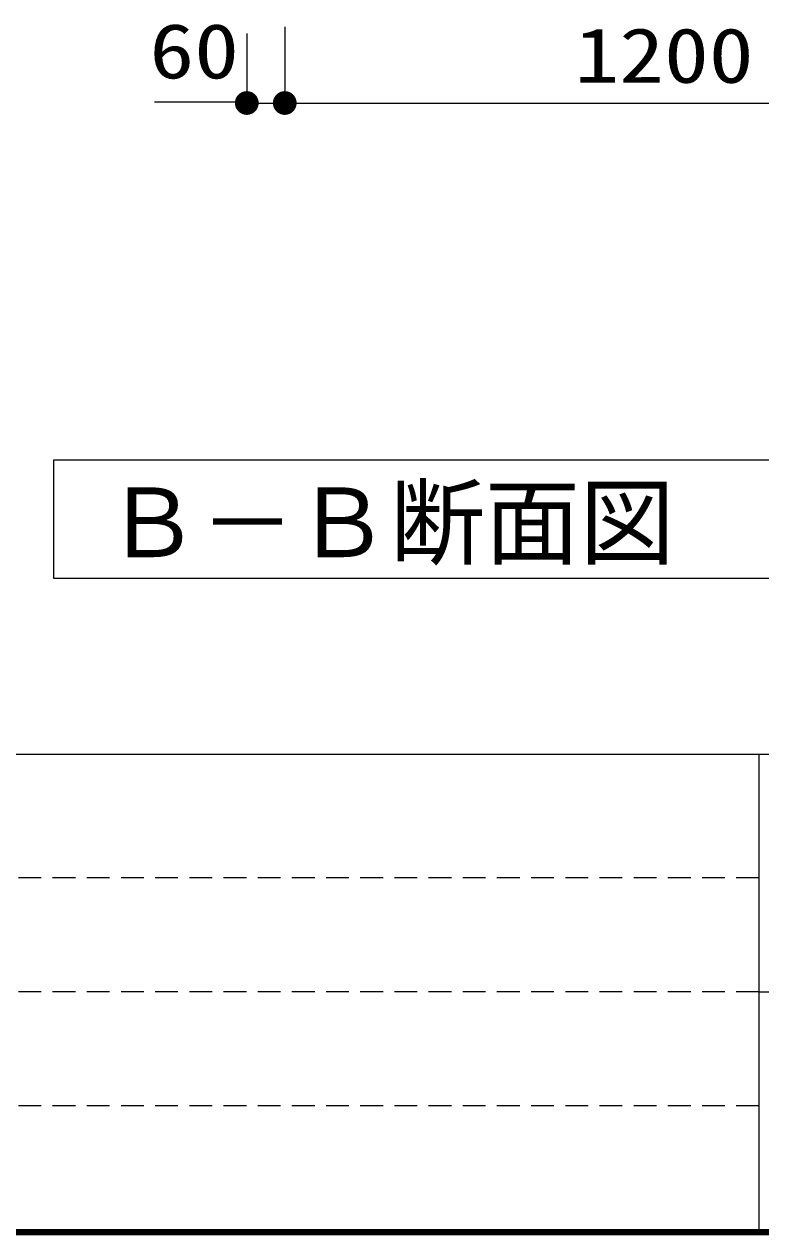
# Model space of a CAD drawing. Units: millimetres, scale not verified. Extents: x -8093 to 8093, y -5792 to 5792.
# Drawn here: x -1236 to -72, y -5792 to -3882 of the extents above; entities that cross this region are included whole.
import ezdxf
from ezdxf.enums import TextEntityAlignment as Align

# ---------------------------------------------------------------- set-up
doc = ezdxf.new("R2010")
doc.units = ezdxf.units.MM
doc.header["$LTSCALE"] = 30
doc.linetypes.add('DASHED1', pattern=[1.8, 1.2, -0.6])
for name, color, linetype, lineweight in [('0-0_Axis_waku', 7, 'Continuous', 25), ('0-1_00クル-フ-0躯体', 3, 'Continuous', 25), ('0-4_00クル-フ-6寸法', 132, 'Continuous', 25)]:
    doc.layers.add(name, color=color, linetype=linetype, lineweight=lineweight)
doc.styles.add('ＭＳ ゴシック', font='')
doc.styles.get('ＭＳ ゴシック').set_extended_font_data('MS Gothic')

msp = doc.modelspace()

# ---------------------------------------------------------------- linework, layer by layer
at = {"layer": '0-0_Axis_waku'}
for p, q in [((-8085, -5034), (8085, -5034)), ((-75.01, -5784), (-75.01, -5034)), ((-75.01, -5409), (8085, -5409)), ((8090.4, -5789.4), (-8090.4, -5789.4)), ((8089.8, -5788.8), (-8089.8, -5788.8)), ((8089.2, -5788.2), (-8089.2, -5788.2)), ((8088.6, -5787.6), (-8088.6, -5787.6)), ((8088, -5787), (-8088, -5787)), ((8087.4, -5786.4), (-8087.4, -5786.4)), ((8086.8, -5785.8), (-8086.8, -5785.8)), ((8086.2, -5785.2), (-8086.2, -5785.2)), ((8085.6, -5784.6), (-8085.6, -5784.6)), ((-8085, -5784), (8085, -5784)), ((8093.4, -5792.4), (-8093.4, -5792.4)), ((8092.8, -5791.8), (-8092.8, -5791.8)), ((8092.2, -5791.2), (-8092.2, -5791.2)), ((8091.6, -5790.6), (-8091.6, -5790.6)), ((8091, -5790), (-8091, -5790))]:
    msp.add_line(p, q, dxfattribs=at)
at = {"layer": '0-0_Axis_waku', "linetype": 'DASHED1'}
for p, q in [((-75, -5229), (-8085, -5229)), ((-75, -5409), (-8085, -5409)), ((-75, -5589), (-8085, -5589))]:
    msp.add_line(p, q, dxfattribs=at)
at = {"layer": '0-1_00クル-フ-0躯体'}
msp.add_lwpolyline([(839.65, -4755.86), (839.65, -4569.55), (-1189.68, -4569.55), (-1189.68, -4755.86)], close=True, dxfattribs=at)
at = {"layer": '0-4_00クル-フ-6寸法', "color": 4}
for p, q in [((-884.26, -3896.18), (-884.26, -4005.9)), ((-824.26, -3885.9), (-824.26, -4005.9)), ((-824.26, -3885.9), (-824.26, -4005.9)), ((-884.26, -4004.4), (-1030.11, -4004.4)), ((-884.26, -4005.9), (-824.26, -4005.9)), ((-824.26, -4005.9), (375.74, -4005.9))]:
    msp.add_line(p, q, dxfattribs=at)
at = {"layer": '0-4_00クル-フ-6寸法'}
for points in [[(-884.26, -4005.9), (-899.43, -3994.88), (-897.93, -3993.07)], [(-884.26, -4005.9), (-897.93, -3993.07), (-896.21, -3991.46)], [(-884.26, -4005.9), (-896.21, -3991.46), (-894.3, -3990.07)], [(-884.26, -4005.9), (-894.3, -3990.07), (-892.24, -3988.94)], [(-884.26, -4005.9), (-892.24, -3988.94), (-890.05, -3988.07)], [(-884.26, -4005.9), (-890.05, -3988.07), (-887.77, -3987.49)], [(-884.26, -4005.9), (-887.77, -3987.49), (-885.43, -3987.19)], [(-884.26, -4005.9), (-885.43, -3987.19), (-883.08, -3987.19)], [(-884.26, -4005.9), (-883.08, -3987.19), (-880.74, -3987.49)], [(-884.26, -4005.9), (-880.74, -3987.49), (-878.46, -3988.07)], [(-884.26, -4005.9), (-878.46, -3988.07), (-876.27, -3988.94)], [(-884.26, -4005.9), (-876.27, -3988.94), (-874.21, -3990.07)], [(-884.26, -4005.9), (-874.21, -3990.07), (-872.31, -3991.46)], [(-884.26, -4005.9), (-872.31, -3991.46), (-870.59, -3993.07)], [(-884.26, -4005.9), (-870.59, -3993.07), (-869.09, -3994.88)], [(-824.26, -4005.9), (-839.43, -3994.88), (-837.93, -3993.07)], [(-824.26, -4005.9), (-839.43, -3994.88), (-837.93, -3993.07)], [(-824.26, -4005.9), (-837.93, -3993.07), (-836.21, -3991.46)], [(-824.26, -4005.9), (-837.93, -3993.07), (-836.21, -3991.46)], [(-824.26, -4005.9), (-836.21, -3991.46), (-834.3, -3990.07)], [(-824.26, -4005.9), (-836.21, -3991.46), (-834.3, -3990.07)], [(-824.26, -4005.9), (-834.3, -3990.07), (-832.24, -3988.94)], [(-824.26, -4005.9), (-834.3, -3990.07), (-832.24, -3988.94)], [(-824.26, -4005.9), (-832.24, -3988.94), (-830.05, -3988.07)], [(-824.26, -4005.9), (-832.24, -3988.94), (-830.05, -3988.07)], [(-824.26, -4005.9), (-830.05, -3988.07), (-827.77, -3987.49)], [(-824.26, -4005.9), (-830.05, -3988.07), (-827.77, -3987.49)], [(-824.26, -4005.9), (-827.77, -3987.49), (-825.43, -3987.19)], [(-824.26, -4005.9), (-827.77, -3987.49), (-825.43, -3987.19)], [(-824.26, -4005.9), (-825.43, -3987.19), (-823.08, -3987.19)], [(-824.26, -4005.9), (-825.43, -3987.19), (-823.08, -3987.19)], [(-824.26, -4005.9), (-823.08, -3987.19), (-820.74, -3987.49)], [(-824.26, -4005.9), (-823.08, -3987.19), (-820.74, -3987.49)], [(-824.26, -4005.9), (-820.74, -3987.49), (-818.46, -3988.07)], [(-824.26, -4005.9), (-820.74, -3987.49), (-818.46, -3988.07)], [(-824.26, -4005.9), (-818.46, -3988.07), (-816.27, -3988.94)], [(-824.26, -4005.9), (-818.46, -3988.07), (-816.27, -3988.94)], [(-824.26, -4005.9), (-816.27, -3988.94), (-814.21, -3990.07)], [(-824.26, -4005.9), (-816.27, -3988.94), (-814.21, -3990.07)], [(-824.26, -4005.9), (-814.21, -3990.07), (-812.31, -3991.46)], [(-824.26, -4005.9), (-814.21, -3990.07), (-812.31, -3991.46)], [(-824.26, -4005.9), (-812.31, -3991.46), (-810.59, -3993.07)], [(-824.26, -4005.9), (-812.31, -3991.46), (-810.59, -3993.07)], [(-824.26, -4005.9), (-810.59, -3993.07), (-809.09, -3994.88)], [(-824.26, -4005.9), (-810.59, -3993.07), (-809.09, -3994.88)], [(-884.26, -4005.9), (-903.01, -4005.9), (-902.86, -4003.55)], [(-884.26, -4005.9), (-902.86, -4008.25), (-903.01, -4005.9)], [(-884.26, -4005.9), (-902.86, -4003.55), (-902.42, -4001.24)], [(-884.26, -4005.9), (-902.42, -4010.57), (-902.86, -4008.25)], [(-884.26, -4005.9), (-902.42, -4001.24), (-901.69, -3999)], [(-884.26, -4005.9), (-901.69, -4012.81), (-902.42, -4010.57)], [(-884.26, -4005.9), (-901.69, -3999), (-900.69, -3996.87)], [(-884.26, -4005.9), (-900.69, -4014.94), (-901.69, -4012.81)], [(-884.26, -4005.9), (-900.69, -3996.87), (-899.43, -3994.88)], [(-884.26, -4005.9), (-899.43, -4016.93), (-900.69, -4014.94)], [(-884.26, -4005.9), (-897.93, -4018.74), (-899.43, -4016.93)], [(-884.26, -4005.9), (-896.21, -4020.35), (-897.93, -4018.74)], [(-884.26, -4005.9), (-894.3, -4021.74), (-896.21, -4020.35)], [(-884.26, -4005.9), (-892.24, -4022.87), (-894.3, -4021.74)], [(-884.26, -4005.9), (-890.05, -4023.74), (-892.24, -4022.87)], [(-884.26, -4005.9), (-887.77, -4024.32), (-890.05, -4023.74)], [(-884.26, -4005.9), (-885.43, -4024.62), (-887.77, -4024.32)], [(-884.26, -4005.9), (-883.08, -4024.62), (-885.43, -4024.62)], [(-884.26, -4005.9), (-869.09, -3994.88), (-867.83, -3996.87)], [(-884.26, -4005.9), (-867.83, -3996.87), (-866.82, -3999)], [(-884.26, -4005.9), (-866.82, -3999), (-866.1, -4001.24)], [(-884.26, -4005.9), (-866.1, -4001.24), (-865.66, -4003.55)], [(-884.26, -4005.9), (-865.66, -4003.55), (-865.51, -4005.9)], [(-884.26, -4005.9), (-880.74, -4024.32), (-883.08, -4024.62)], [(-884.26, -4005.9), (-878.46, -4023.74), (-880.74, -4024.32)], [(-884.26, -4005.9), (-876.27, -4022.87), (-878.46, -4023.74)], [(-884.26, -4005.9), (-874.21, -4021.74), (-876.27, -4022.87)], [(-884.26, -4005.9), (-872.31, -4020.35), (-874.21, -4021.74)], [(-884.26, -4005.9), (-870.59, -4018.74), (-872.31, -4020.35)], [(-884.26, -4005.9), (-869.09, -4016.93), (-870.59, -4018.74)], [(-884.26, -4005.9), (-867.83, -4014.94), (-869.09, -4016.93)], [(-884.26, -4005.9), (-866.82, -4012.81), (-867.83, -4014.94)], [(-884.26, -4005.9), (-866.1, -4010.57), (-866.82, -4012.81)], [(-884.26, -4005.9), (-865.66, -4008.25), (-866.1, -4010.57)], [(-884.26, -4005.9), (-865.51, -4005.9), (-865.66, -4008.25)], [(-824.26, -4005.9), (-843.01, -4005.9), (-842.86, -4003.55)], [(-824.26, -4005.9), (-843.01, -4005.9), (-842.86, -4003.55)], [(-824.26, -4005.9), (-842.86, -4008.25), (-843.01, -4005.9)], [(-824.26, -4005.9), (-842.86, -4008.25), (-843.01, -4005.9)], [(-824.26, -4005.9), (-842.86, -4003.55), (-842.42, -4001.24)], [(-824.26, -4005.9), (-842.86, -4003.55), (-842.42, -4001.24)], [(-824.26, -4005.9), (-842.42, -4010.57), (-842.86, -4008.25)], [(-824.26, -4005.9), (-842.42, -4010.57), (-842.86, -4008.25)], [(-824.26, -4005.9), (-842.42, -4001.24), (-841.69, -3999)], [(-824.26, -4005.9), (-842.42, -4001.24), (-841.69, -3999)], [(-824.26, -4005.9), (-841.69, -4012.81), (-842.42, -4010.57)], [(-824.26, -4005.9), (-841.69, -4012.81), (-842.42, -4010.57)], [(-824.26, -4005.9), (-841.69, -3999), (-840.69, -3996.87)], [(-824.26, -4005.9), (-841.69, -3999), (-840.69, -3996.87)], [(-824.26, -4005.9), (-840.69, -4014.94), (-841.69, -4012.81)], [(-824.26, -4005.9), (-840.69, -4014.94), (-841.69, -4012.81)], [(-824.26, -4005.9), (-840.69, -3996.87), (-839.43, -3994.88)], [(-824.26, -4005.9), (-840.69, -3996.87), (-839.43, -3994.88)], [(-824.26, -4005.9), (-839.43, -4016.93), (-840.69, -4014.94)], [(-824.26, -4005.9), (-839.43, -4016.93), (-840.69, -4014.94)], [(-824.26, -4005.9), (-837.93, -4018.74), (-839.43, -4016.93)], [(-824.26, -4005.9), (-837.93, -4018.74), (-839.43, -4016.93)], [(-824.26, -4005.9), (-836.21, -4020.35), (-837.93, -4018.74)], [(-824.26, -4005.9), (-836.21, -4020.35), (-837.93, -4018.74)], [(-824.26, -4005.9), (-834.3, -4021.74), (-836.21, -4020.35)], [(-824.26, -4005.9), (-834.3, -4021.74), (-836.21, -4020.35)], [(-824.26, -4005.9), (-832.24, -4022.87), (-834.3, -4021.74)], [(-824.26, -4005.9), (-832.24, -4022.87), (-834.3, -4021.74)], [(-824.26, -4005.9), (-830.05, -4023.74), (-832.24, -4022.87)], [(-824.26, -4005.9), (-830.05, -4023.74), (-832.24, -4022.87)], [(-824.26, -4005.9), (-827.77, -4024.32), (-830.05, -4023.74)], [(-824.26, -4005.9), (-827.77, -4024.32), (-830.05, -4023.74)], [(-824.26, -4005.9), (-825.43, -4024.62), (-827.77, -4024.32)], [(-824.26, -4005.9), (-825.43, -4024.62), (-827.77, -4024.32)], [(-824.26, -4005.9), (-823.08, -4024.62), (-825.43, -4024.62)], [(-824.26, -4005.9), (-823.08, -4024.62), (-825.43, -4024.62)], [(-824.26, -4005.9), (-809.09, -3994.88), (-807.83, -3996.87)], [(-824.26, -4005.9), (-809.09, -3994.88), (-807.83, -3996.87)], [(-824.26, -4005.9), (-807.83, -3996.87), (-806.82, -3999)], [(-824.26, -4005.9), (-807.83, -3996.87), (-806.82, -3999)], [(-824.26, -4005.9), (-806.82, -3999), (-806.1, -4001.24)], [(-824.26, -4005.9), (-806.82, -3999), (-806.1, -4001.24)], [(-824.26, -4005.9), (-806.1, -4001.24), (-805.66, -4003.55)], [(-824.26, -4005.9), (-806.1, -4001.24), (-805.66, -4003.55)], [(-824.26, -4005.9), (-805.66, -4003.55), (-805.51, -4005.9)], [(-824.26, -4005.9), (-805.66, -4003.55), (-805.51, -4005.9)], [(-824.26, -4005.9), (-820.74, -4024.32), (-823.08, -4024.62)], [(-824.26, -4005.9), (-818.46, -4023.74), (-820.74, -4024.32)], [(-824.26, -4005.9), (-816.27, -4022.87), (-818.46, -4023.74)], [(-824.26, -4005.9), (-814.21, -4021.74), (-816.27, -4022.87)], [(-824.26, -4005.9), (-812.31, -4020.35), (-814.21, -4021.74)], [(-824.26, -4005.9), (-810.59, -4018.74), (-812.31, -4020.35)], [(-824.26, -4005.9), (-809.09, -4016.93), (-810.59, -4018.74)], [(-824.26, -4005.9), (-807.83, -4014.94), (-809.09, -4016.93)], [(-824.26, -4005.9), (-806.82, -4012.81), (-807.83, -4014.94)], [(-824.26, -4005.9), (-806.1, -4010.57), (-806.82, -4012.81)], [(-824.26, -4005.9), (-805.66, -4008.25), (-806.1, -4010.57)], [(-824.26, -4005.9), (-805.51, -4005.9), (-805.66, -4008.25)], [(-824.26, -4005.9), (-820.74, -4024.32), (-823.08, -4024.62)], [(-824.26, -4005.9), (-818.46, -4023.74), (-820.74, -4024.32)], [(-824.26, -4005.9), (-816.27, -4022.87), (-818.46, -4023.74)], [(-824.26, -4005.9), (-814.21, -4021.74), (-816.27, -4022.87)], [(-824.26, -4005.9), (-812.31, -4020.35), (-814.21, -4021.74)], [(-824.26, -4005.9), (-810.59, -4018.74), (-812.31, -4020.35)], [(-824.26, -4005.9), (-809.09, -4016.93), (-810.59, -4018.74)], [(-824.26, -4005.9), (-807.83, -4014.94), (-809.09, -4016.93)], [(-824.26, -4005.9), (-806.82, -4012.81), (-807.83, -4014.94)], [(-824.26, -4005.9), (-806.1, -4010.57), (-806.82, -4012.81)], [(-824.26, -4005.9), (-805.66, -4008.25), (-806.1, -4010.57)], [(-824.26, -4005.9), (-805.51, -4005.9), (-805.66, -4008.25)]]:
    msp.add_solid(points, dxfattribs=at)

# ---------------------------------------------------------------- texts
at = {"layer": '0-1_00クル-フ-0躯体', "color": 4, "style": 'ＭＳ ゴシック'}
msp.add_text('Ｂ－Ｂ断面図', height=110, dxfattribs=at).set_placement((-1108.44, -4755.83), align=Align.BOTTOM_LEFT)
at = {"layer": '0-4_00クル-フ-6寸法', "color": 3, "style": 'ＭＳ ゴシック', "width": 1.2}
for s, p in [('60', (-1038.09, -3993.13)), ('1200', (-366.54, -4000.06))]:
    msp.add_text(s, height=86.66, dxfattribs=at).set_placement(p, align=Align.BOTTOM_LEFT)

doc.saveas('drawing.dxf')
